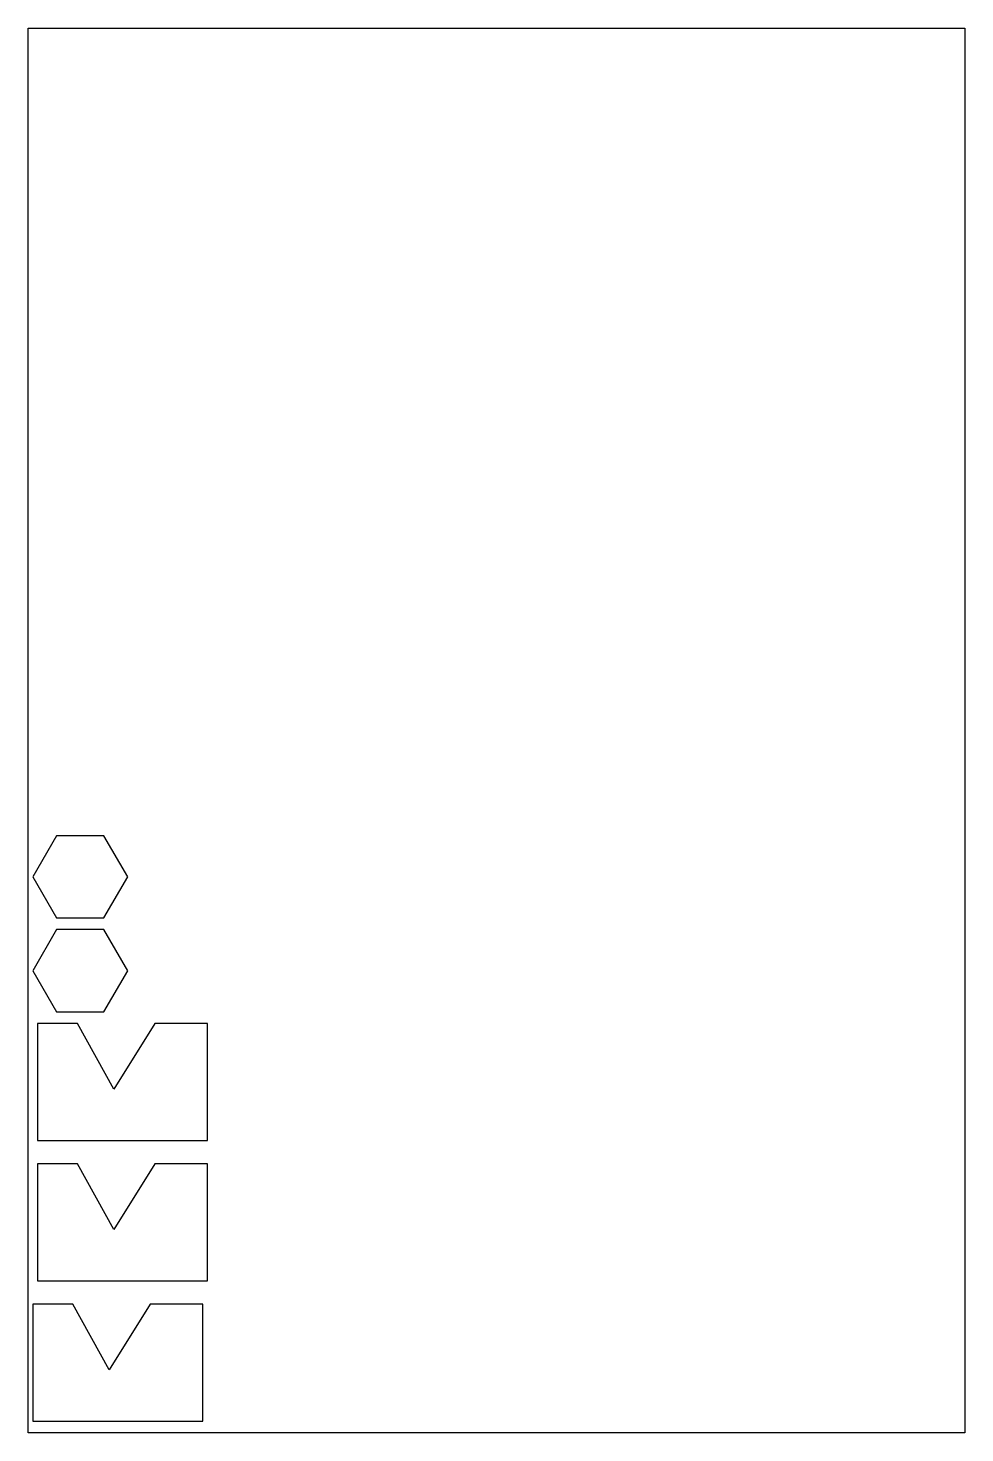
# Model space of a CAD drawing. Header units: metres. Extents: x 0 to 400, y 0 to 600.
import ezdxf

# ---------------------------------------------------------------- set-up
doc = ezdxf.new("R2010")
doc.units = ezdxf.units.M

msp = doc.modelspace()

# ---------------------------------------------------------------- linework, layer by layer
for points in [[(0, 0), (0, 600), (400, 600), (400, 0), (0, 0)], [(32.39, 219.96), (42.52, 237.51), (32.39, 255.05), (12.13, 255.05), (2, 237.51), (12.13, 219.96), (32.39, 219.96)], [(32.39, 179.87), (42.52, 197.42), (32.39, 214.96), (12.13, 214.96), (2, 197.42), (12.13, 179.87), (32.39, 179.87)], [(4, 174.87), (4, 124.92), (76.66, 124.92), (76.66, 174.87), (54.14, 174.87), (36.56, 146.87), (21.08, 174.87), (4, 174.87)], [(4, 114.92), (4, 64.96), (76.66, 64.96), (76.66, 114.92), (54.14, 114.92), (36.56, 86.91), (21.08, 114.92), (4, 114.92)], [(2, 54.96), (2, 5), (74.66, 5), (74.66, 54.96), (52.14, 54.96), (34.56, 26.96), (19.08, 54.96), (2, 54.96)]]:
    msp.add_lwpolyline(points, close=True)

doc.saveas('drawing.dxf')
